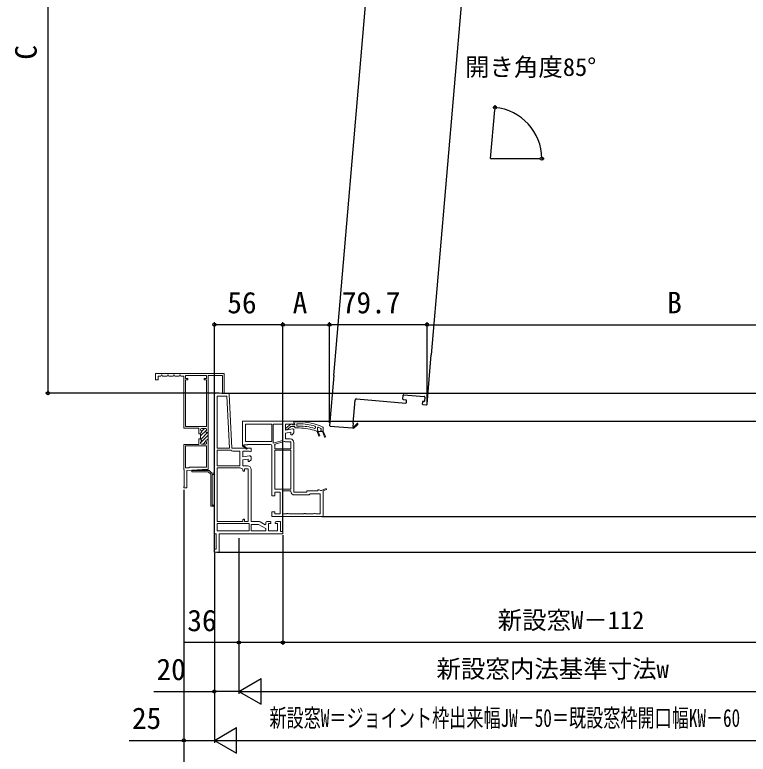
# Model space of a CAD drawing. Units: millimetres, scale not verified. Extents: x -525 to 525, y -783 to 778.
# Drawn here: x 64 to 363.8, y 142.4 to 444.8 of the extents above; entities that cross this region are included whole.
import ezdxf
from ezdxf.enums import TextEntityAlignment as Align

# ---------------------------------------------------------------- set-up
doc = ezdxf.new("R2010")
doc.units = ezdxf.units.MM
doc.header["$LTSCALE"] = 4
doc.layers.add('0-3_YKK_11', color=7, linetype='Continuous', lineweight=18)
doc.layers.add('0-5_YKK_12', color=2, linetype='Continuous')
doc.layers.add('0-8_YKK_D', color=6, linetype='Continuous')
doc.styles.add('ＭＳ ゴシック', font='')
doc.styles.get('ＭＳ ゴシック').set_extended_font_data('MS Gothic')

msp = doc.modelspace()

# ---------------------------------------------------------------- linework, layer by layer
at = {"layer": '0-3_YKK_11', "color": 211}
for p, q in [((145.565, 289.529), (145.565, 259.479)), ((151.09, 290.029), (146.065, 290.029)), ((168.165, 237.529), (167.065, 237.529))]:
    msp.add_line(p, q, dxfattribs=at)
at = {"layer": '0-3_YKK_11', "color": 1}
for p, q in [((140.363, 274.319), (141.572, 275.529)), ((142.015, 275.529), (140.365, 275.529)), ((142.015, 275.529), (140.365, 275.529)), ((139.965, 275.129), (139.965, 274.971)), ((139.965, 275.129), (139.965, 274.971)), ((139.965, 272.507), (142.415, 274.957)), ((139.965, 269.679), (143.065, 272.779)), ((139.971, 271.099), (142.751, 273.879)), ((142.415, 274.903), (142.415, 275.129)), ((142.415, 274.903), (142.415, 275.129)), ((139.965, 269.786), (139.965, 269.629)), ((139.965, 269.786), (139.965, 269.629)), ((140.365, 269.229), (142.015, 269.229)), ((140.365, 269.229), (142.015, 269.229)), ((140.929, 269.229), (142.119, 270.419)), ((142.415, 269.629), (142.415, 269.854)), ((142.415, 269.629), (142.415, 269.854)), ((142.515, 270.879), (143.065, 270.879)), ((142.515, 270.879), (143.065, 270.879)), ((142.579, 270.879), (143.065, 271.364))]:
    msp.add_line(p, q, dxfattribs=at)
at = {"layer": '0-3_YKK_11'}
msp.add_line((170.265, 268.529), (170.265, 267.279), dxfattribs=at)
at = {"layer": '0-3_YKK_11', "color": 1}
for points in [[(121.565, 298.029), (149.565, 298.029), (149.565, 290.029), (148.915, 290.029), (148.915, 297.279), (143.065, 297.279), (143.065, 273.879), (142.515, 273.879)], [(139.965, 273.586), (139.965, 273.404), (139.165, 273.404), (139.165, 273.649), (139.225, 273.741), (139.225, 274.016), (139.165, 274.108), (139.165, 275.679), (133.065, 275.679), (133.065, 297.029), (131.911, 297.029), (131.623, 297.529), (131.507, 297.529), (131.218, 297.029), (129.411, 297.029), (129.123, 297.529), (129.007, 297.529), (128.718, 297.029), (126.911, 297.029), (126.623, 297.529), (126.507, 297.529), (126.218, 297.029), (124.411, 297.029), (124.123, 297.529), (124.007, 297.529), (123.718, 297.029), (122.565, 297.029), (122.565, 295.529), (121.565, 295.529), (121.565, 298.029)], [(139.965, 273.586), (139.965, 273.404), (139.965, 271.354), (139.965, 271.171)], [(143.065, 270.879), (143.065, 273.879), (142.515, 273.879)], [(143.065, 270.879), (143.065, 258.779), (140.565, 258.779), (134.315, 258.376), (134.315, 251.279), (133.065, 251.279), (133.065, 251.628), (133.14, 251.758), (133.215, 251.888), (133.215, 258.669), (133.14, 258.799), (133.065, 258.929), (133.065, 269.079), (139.165, 269.079), (139.165, 270.649), (139.225, 270.741), (139.225, 271.016), (139.165, 271.108), (139.165, 271.354), (139.965, 271.354), (139.965, 271.171)]]:
    msp.add_lwpolyline(points, dxfattribs=at)
for points in [[(133.715, 295.529), (133.715, 276.329), (142.415, 276.329), (142.415, 295.529), (141.415, 295.529), (141.415, 295.979), (142.415, 295.979), (142.415, 297.279), (133.715, 297.279), (133.715, 295.979), (134.715, 295.979), (134.715, 295.529)], [(133.715, 268.429), (133.715, 259.429), (135.065, 259.429), (135.415, 259.779), (142.415, 259.779), (142.415, 268.429)]]:
    msp.add_lwpolyline(points, close=True, dxfattribs=at)
at = {"layer": '0-3_YKK_11', "color": 211}
for points in [[(151.743, 267.529), (150.626, 288.829), (146.765, 288.829), (146.765, 267.529)], [(146.765, 233.729), (159.765, 233.729), (159.765, 236.729), (146.765, 236.729)], [(160.565, 233.729), (166.565, 233.729), (166.565, 234.643), (163.645, 236.329), (160.565, 236.329)]]:
    msp.add_lwpolyline(points, close=True, dxfattribs=at)
for points in [[(159.978, 264.421), (157.165, 263.925), (157.165, 266.329), (159.843, 266.329), (160.277, 266.058), (160.565, 266.217), (160.565, 267.529), (152.744, 267.529), (151.59, 289.555)], [(152.247, 266.67), (152.086, 266.729), (146.765, 266.729), (146.765, 260.279)], [(146.765, 260.279), (155.965, 260.279), (155.965, 266.329), (153.181, 266.329)], [(159.115, 260.279), (157.165, 260.279), (157.165, 262.706), (159.365, 263.094), (159.365, 262.029), (159.815, 262.029), (160.565, 262.779), (160.565, 263.929)], [(145.565, 259.479), (145.565, 232.529), (146.315, 232.529), (146.315, 226.279), (145.565, 226.279), (145.565, 225.029), (147.565, 225.029), (147.565, 232.529), (173.565, 232.529), (173.565, 233.429), (172.565, 233.429), (172.565, 237.529), (170.915, 237.529)], [(146.765, 237.529), (146.765, 259.479), (156.165, 259.479), (156.337, 259.41)], [(157.041, 259.085), (157.265, 258.836), (157.265, 258.379)], [(157.865, 258.379), (157.865, 259.079), (159.365, 259.079), (159.365, 237.529), (157.865, 237.529), (157.865, 238.229)], [(163.578, 237.529), (160.565, 237.529), (160.565, 258.829)], [(157.265, 238.229), (157.265, 237.529), (146.765, 237.529)], [(166.565, 237.029), (166.565, 236.356), (166.281, 236.192), (164.303, 237.334)], [(170.415, 237.029), (170.415, 236.779), (171.365, 236.779), (171.365, 233.779), (167.765, 233.779), (167.765, 236.779), (168.665, 236.779), (168.665, 237.029)]]:
    msp.add_lwpolyline(points, dxfattribs=at)
at = {"layer": '0-3_YKK_11'}
for points in [[(178.065, 278.529), (157.065, 278.529), (157.065, 268.596), (157.026, 268.529), (158.735, 267.076), (158.994, 267.381), (157.635, 268.537)], [(177.478, 275.421), (174.665, 274.925), (174.665, 277.329), (177.343, 277.329), (177.777, 277.058), (178.065, 277.217), (178.065, 278.529)], [(180.248, 278.279), (178.065, 278.279), (178.065, 277.729), (178.283, 277.481), (178.415, 277.332), (178.415, 277.129), (177.715, 277.129), (177.515, 277.229)], [(169.665, 277.329), (169.665, 269.639), (173.407, 270.642), (173.573, 270.978)], [(173.465, 271.529), (173.465, 277.329), (169.665, 277.329)], [(176.806, 277.322), (174.815, 275.766), (174.815, 275.029), (175.365, 275.029), (175.615, 275.266), (175.711, 275.451), (176.834, 276.329), (178.415, 276.329), (178.415, 275.779), (180.248, 275.779)], [(180.248, 276.579), (179.215, 276.579), (179.215, 277.479), (180.248, 277.479)], [(186.687, 276.524), (186.865, 276.285), (186.865, 275.867), (186.541, 275.628)], [(190.579, 272.155), (189.733, 274.279), (187.995, 274.279), (188.682, 272.553), (188.31, 272.405), (187.565, 274.279), (187.565, 274.529), (187.815, 274.529), (187.852, 274.824), (187.665, 275.066), (187.665, 275.079), (187.665, 275.846), (188.002, 276.081)], [(189.114, 275.631), (189.265, 275.402), (189.265, 275.066), (189.077, 274.824), (189.115, 274.529), (190.065, 274.529), (190.95, 272.303), (190.065, 274.529), (190.065, 275.92), (189.92, 276.146)], [(176.615, 271.279), (174.665, 271.279), (174.665, 273.706), (176.865, 274.094), (176.865, 273.029), (177.315, 273.029), (178.065, 273.779), (178.065, 274.929)], [(187.256, 274.544), (187.341, 274.529), (187.565, 274.529), (187.565, 274.279), (188.31, 272.405), (188.682, 272.553), (187.995, 274.279), (189.733, 274.279), (190.579, 272.155)], [(174.319, 270.207), (174.152, 270.22), (170.399, 269.215), (170.22, 268.916)], [(170.265, 267.279), (176.865, 267.279), (176.865, 270.079), (174.915, 270.079)], [(190.065, 240.029), (190.065, 250.123), (191.436, 250.642), (191.294, 251.016), (189.345, 250.279), (188.898, 250.279), (188.681, 250.404), (188.465, 250.529), (187.815, 250.529), (187.815, 250.029), (183.315, 250.029), (183.315, 249.579), (178.065, 249.579), (178.065, 269.829)], [(157.602, 268.726), (157.69, 268.879), (159.065, 268.879), (159.065, 269.029), (168.565, 269.029)], [(169.065, 268.529), (169.065, 248.029), (170.315, 248.029), (170.315, 249.529), (172.415, 249.529), (172.415, 240.729), (170.315, 240.729), (170.315, 241.529), (169.065, 241.529), (169.065, 239.529), (189.565, 239.529)], [(173.615, 240.729), (173.615, 250.129), (176.865, 250.129), (176.865, 249.829)], [(178.315, 248.379), (184.267, 248.379), (184.516, 248.604), (184.765, 248.829), (188.865, 248.829), (188.865, 240.729), (186.998, 240.729), (186.781, 240.854), (186.348, 240.854), (186.132, 240.729), (182.998, 240.729), (182.781, 240.854), (182.348, 240.854), (182.132, 240.729), (175.998, 240.729), (175.781, 240.854), (175.348, 240.854), (175.132, 240.729), (173.615, 240.729)]]:
    msp.add_lwpolyline(points, dxfattribs=at)
for points in [[(158.265, 270.229), (169.065, 270.229), (169.065, 277.329), (158.265, 277.329)], [(176.865, 250.729), (176.865, 266.679), (170.265, 266.679), (170.265, 250.729)]]:
    msp.add_lwpolyline(points, close=True, dxfattribs=at)
at = {"layer": '0-3_YKK_11', "color": 190}
msp.add_lwpolyline([(144.065, 243.779), (144.065, 256.859), (143.046, 257.879), (136.315, 257.879), (136.315, 258.379), (136.602, 258.439), (136.694, 258.379), (140.336, 258.379), (140.427, 258.439), (140.702, 258.439), (140.794, 258.379), (143.465, 258.379), (144.565, 257.279), (145.565, 257.279), (145.565, 256.779), (144.715, 256.779), (144.715, 244.279), (145.565, 244.279), (145.565, 243.779)], close=True, dxfattribs=at)
at = {"layer": '0-3_YKK_11', "color": 211}
for centre, radius, start, end in [((146.065, 289.529), 0.5, 90.00002, 180), ((151.09, 289.529), 0.5, 2.99999, 90.00002), ((153.181, 267.779), 1.45, 229.88081, 270.00001), ((160.065, 263.929), 0.5, 359.99998, 100.00002), ((159.115, 258.829), 1.45, 359.99998, 90.00002), ((157.165, 260.279), 1.2, 226.39716, 264.0622), ((157.565, 258.379), 0.3, 179.99999, 0.00001), ((157.565, 238.229), 0.3, 359.99999, 180.00001), ((163.578, 236.079), 1.45, 60.00001, 90.00002), ((167.065, 237.029), 0.5, 90.00002, 180), ((168.165, 237.029), 0.5, 359.99998, 90.00002), ((170.915, 237.029), 0.5, 90.00002, 180)]:
    msp.add_arc(centre, radius, start, end, dxfattribs=at)
at = {"layer": '0-3_YKK_11'}
for centre, radius, start, end in [((180.248, 255.279), 23, 65.13402, 89.99999), ((177.115, 276.929), 0.5, 36.86989, 128.08672), ((177.565, 274.929), 0.5, 0.00002, 100.00001), ((180.248, 255.279), 22.2, 73.13981, 90.00001), ((180.248, 255.279), 21.3, 72.81723, 90.00001), ((180.248, 255.279), 20.5, 70.01112, 90.00001), ((180.248, 255.279), 22.2, 66.46078, 69.55779), ((190.765, 272.229), 0.2, 201.69939, 21.69941), ((190.765, 272.229), 0.2, 201.69939, 21.69941), ((174.915, 271.529), 1.45, 180.00001, 202.31385), ((174.915, 271.529), 1.45, 245.74737, 270.00004), ((176.615, 269.829), 1.45, 0.00001, 89.99999), ((157.539, 268.617), 0.125, 60, 319.64299), ((168.565, 268.529), 0.5, 0.00001, 89.99999), ((168.565, 268.529), 1.7, 0.00002, 13.17387), ((178.315, 249.829), 1.45, 180.00001, 269.99999), ((189.565, 240.029), 0.5, 270.00001, 359.99999)]:
    msp.add_arc(centre, radius, start, end, dxfattribs=at)
at = {"layer": '0-3_YKK_11', "color": 1}
for centre, start, end in [((140.365, 275.129), 90.00001, 179.99999), ((140.365, 275.129), 90.00001, 179.99999), ((142.015, 275.129), 0.00001, 89.99999), ((142.015, 275.129), 0.00001, 89.99999), ((140.365, 274.971), 179.99996, 239.99999), ((140.365, 274.971), 179.99996, 239.99999), ((140.365, 273.586), 120.00001, 180.00004), ((140.365, 273.586), 120.00001, 180.00004), ((139.965, 274.279), 300, 60), ((139.965, 274.279), 300, 60), ((142.515, 274.279), 128.68219, 269.99999), ((142.515, 274.279), 128.68219, 269.99999), ((142.015, 274.903), 308.68219, 0.00001), ((142.015, 274.903), 308.68219, 0.00001), ((140.365, 271.171), 179.99996, 239.99999), ((140.365, 271.171), 179.99996, 239.99999), ((140.365, 269.786), 120.00001, 180.00004), ((140.365, 269.786), 120.00001, 180.00004), ((140.365, 269.629), 180.00001, 269.99999), ((140.365, 269.629), 180.00001, 269.99999), ((139.965, 270.479), 300, 60), ((139.965, 270.479), 300, 60), ((142.015, 269.629), 270.00001, 359.99999), ((142.015, 269.629), 270.00001, 359.99999), ((142.515, 270.479), 90.00001, 231.31781), ((142.515, 270.479), 90.00001, 231.31781), ((142.015, 269.854), 359.99999, 51.31781), ((142.015, 269.854), 359.99999, 51.31781)]:
    msp.add_arc(centre, 0.4, start, end, dxfattribs=at)
at = {"layer": '0-5_YKK_12'}
for p, q in [((194.388, 297.25), (217.986, 574.247)), ((255.911, 559.976), (234.245, 305.647)), ((258.455, 385.97), (260.198, 405.894)), ((258.455, 385.97), (278.455, 385.97)), ((232.526, 285.47), (234.245, 305.647)), ((194.388, 297.25), (192.648, 276.824)), ((148.578, 290.029), (462.539, 290.029)), ((203.609, 287.683), (223.786, 285.964)), ((222.668, 287.565), (222.804, 289.159)), ((223.074, 289.387), (231.344, 288.682)), ((231.572, 288.412), (231.436, 286.818)), ((223.892, 287.209), (222.896, 287.294)), ((224.057, 286.192), (224.12, 286.939)), ((230.597, 286.387), (230.533, 285.64)), ((230.761, 285.37), (232.256, 285.242)), ((231.166, 286.59), (230.867, 286.615)), ((177.815, 278.529), (436.315, 278.529)), ((192.876, 276.554), (201.844, 275.79)), ((203.898, 277.551), (202.631, 276.294)), ((189.565, 239.529), (424.565, 239.529)), ((146.565, 225.029), (421.469, 225.029))]:
    msp.add_line(p, q, dxfattribs=at)
for points in [[(202.44, 276.278), (202.295, 276.379), (202.412, 277.749), (202.262, 277.761), (203.069, 287.227)], [(202.114, 276.018), (202.588, 275.687), (204.18, 277.267)]]:
    msp.add_lwpolyline(points, dxfattribs=at)
for centre, radius, start, end in [((203.567, 287.185), 0.5, 85.13066, 175.13066), ((222.917, 287.543), 0.25, 175.13066, 265.13066), ((223.053, 289.138), 0.25, 85.13066, 175.13066), ((231.323, 288.433), 0.25, 355.13066, 85.13066), ((223.808, 286.213), 0.25, 265.13066, 355.13066), ((223.871, 286.96), 0.25, 355.13066, 85.13066), ((230.782, 285.619), 0.25, 175.13066, 265.13066), ((230.846, 286.366), 0.25, 85.13066, 175.13066), ((231.187, 286.839), 0.25, 265.13066, 355.13066), ((232.277, 285.491), 0.25, 265.13066, 355.13066), ((192.897, 276.803), 0.25, 175.13066, 265.13066), ((201.865, 276.039), 0.25, 265.13066, 355.13066), ((202.543, 276.206), 0.125, 145.13066, 44.77363), ((204.039, 277.409), 0.2, 314.77363, 134.77363)]:
    msp.add_arc(centre, radius, start, end, dxfattribs=at)
at = {"layer": '0-8_YKK_D'}
for p, q in [((77.565, 290.029), (77.565, 574.475)), ((260.285, 406.89), (260.368, 407.833)), ((279.455, 385.97), (280.402, 385.97)), ((145.565, 225.029), (145.565, 319.029)), ((173.565, 318.029), (145.565, 318.029)), ((173.565, 234.179), (173.565, 319.029)), ((173.565, 233.179), (173.565, 319.029)), ((173.565, 318.029), (192.648, 318.029)), ((192.648, 277.824), (192.648, 319.029)), ((192.648, 278.324), (192.648, 319.029)), ((232.505, 318.029), (192.648, 318.029)), ((232.505, 286.221), (232.505, 319.029)), ((232.505, 285.721), (232.505, 319.029)), ((232.505, 318.029), (440.065, 318.029)), ((147.578, 290.029), (76.565, 290.029)), ((133.065, 250.528), (133.065, 127.028)), ((133.065, 250.429), (133.065, 147.028)), ((155.565, 230.737), (155.565, 187.028)), ((173.565, 231.979), (173.565, 187.028)), ((173.565, 230.737), (173.565, 187.028)), ((145.565, 224.654), (145.565, 147.028)), ((145.565, 224.279), (145.565, 147.028)), ((155.565, 226.567), (155.565, 167.028)), ((155.565, 224.029), (155.565, 167.028)), ((145.565, 223.654), (145.565, 167.028)), ((440.065, 188.028), (173.565, 188.028)), ((155.565, 168.028), (164.658, 173.278)), ((164.658, 162.778), (164.658, 173.278)), ((120.804, 168.028), (145.565, 168.028)), ((155.565, 168.028), (145.565, 168.028)), ((155.565, 168.028), (164.658, 162.778)), ((155.565, 168.028), (173.751, 168.028)), ((166.065, 168.028), (447.565, 168.028)), ((145.565, 148.028), (154.658, 153.278)), ((154.658, 142.778), (154.658, 153.278)), ((110.767, 148.028), (133.065, 148.028)), ((133.065, 148.028), (145.565, 148.028)), ((145.565, 148.028), (154.658, 142.778)), ((145.565, 148.028), (163.751, 148.028)), ((156.065, 148.028), (457.565, 148.028))]:
    msp.add_line(p, q, dxfattribs=at)
msp.add_lwpolyline([(173.565, 188.028), (155.565, 188.028), (133.401, 188.028)], dxfattribs=at)
for centre in [(260.281, 406.837), (279.402, 385.97), (145.565, 318.029), (173.565, 318.029), (173.565, 318.029), (192.648, 318.029), (192.648, 318.029), (232.505, 318.029), (232.505, 318.029), (77.565, 290.029), (155.565, 188.028), (173.565, 188.028), (173.565, 188.028), (145.565, 168.028), (133.065, 148.028)]:
    msp.add_circle(centre, 0.637, dxfattribs=at)
msp.add_arc((258.455, 385.97), 20.947, 0, 85, dxfattribs=at)

# ---------------------------------------------------------------- texts
at = {"layer": '0-8_YKK_D', "style": 'ＭＳ ゴシック'}
msp.add_text('C', height=8.798, rotation=90, dxfattribs=at).set_placement((75.565, 426.422), align=Align.BOTTOM_LEFT)
for s, height, p in [('開き角度85°', 7.331, (248.033, 417.562)), ('56', 8.798, (150.872, 320.029)), ('A', 8.798, (177.584, 320.029)), ('79.7', 8.798, (197.679, 320.029)), ('B', 8.798, (330.694, 320.029)), ('36', 8.798, (134.515, 190.028)), ('新設窓W－112', 7.331, (261.389, 191.335)), ('新設窓内法基準寸法w', 7.331, (236.36, 171.392)), ('20', 8.798, (121.918, 170.028)), ('25', 8.798, (111.881, 150.028))]:
    msp.add_text(s, height=height, dxfattribs=at).set_placement(p, align=Align.BOTTOM_LEFT)
at = {"layer": '0-8_YKK_D', "style": 'ＭＳ ゴシック', "width": 0.7}
msp.add_text('新設窓W＝ジョイント枠出来幅JW－50＝既設窓枠開口幅KW－60', height=7.331, dxfattribs=at).set_placement((168.088, 151.335), align=Align.BOTTOM_LEFT)

doc.saveas('drawing.dxf')
